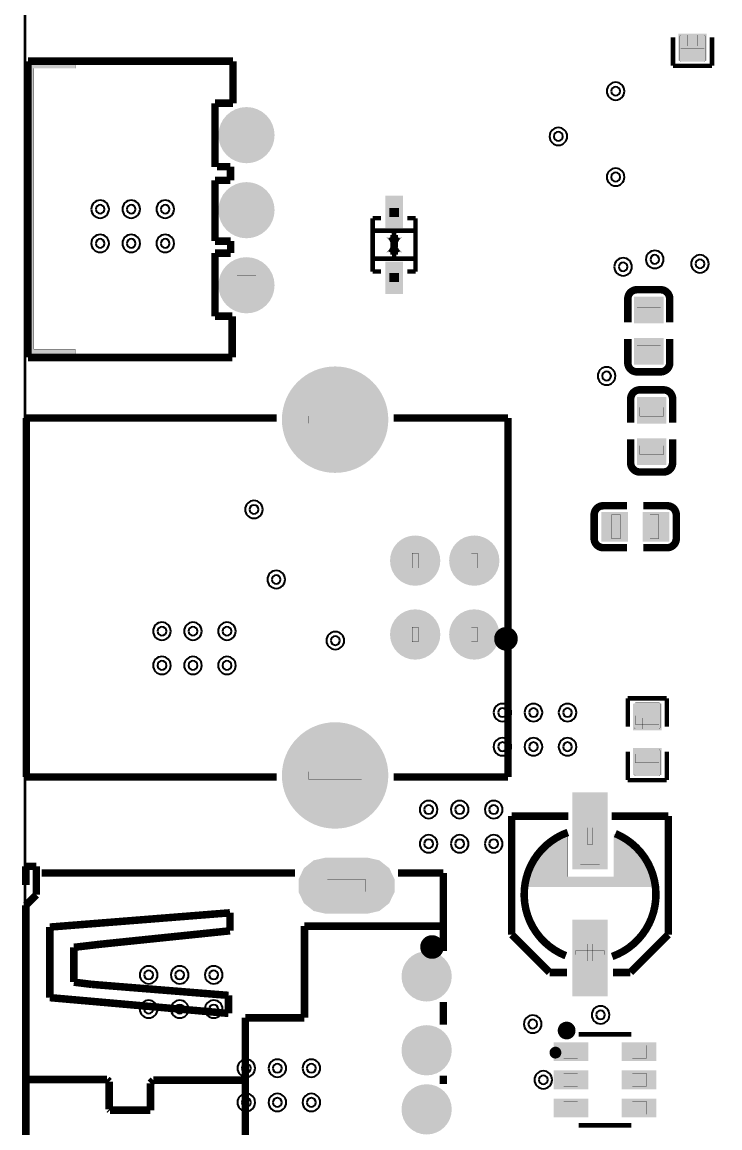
# Model space of a CAD drawing. Header units: millimetres. Extents: x -103 to 1, y -5 to 127.
# Drawn here: x -102.1 to -78.48, y 50.73 to 88.15 of the extents above; entities that cross this region are included whole.
import ezdxf

# ---------------------------------------------------------------- set-up
doc = ezdxf.new("R2010")
doc.units = ezdxf.units.MM
doc.header["$MEASUREMENT"] = 0
for name, color, linetype, true_color in [('Board-Outline-Layer', 7, 'Continuous', 0xff00ff), ('Bottom-Layer', 7, 'Continuous', 0x0000ff), ('Bottom-Paste-Mask-Layer', 7, 'Continuous', 0x800000), ('Bottom-Solder-Mask-Layer', 7, 'Continuous', 0xaa00ff), ('Document-Layer', 7, 'Continuous', 0x6464ff), ('Hole-Layer', 7, 'Continuous', 0x222222), ('Multi-Layer', 7, 'Continuous', 0xc0c0c0), ('Pin-Soldering-Layer', 7, 'Continuous', 0xcc9999), ('Top-Layer', 7, 'Continuous', 0xff0000), ('Top-Paste-Mask-Layer', 7, 'Continuous', 0x808080), ('Top-Silkscreen-Layer', 7, 'Continuous', 0xffcc00), ('Top-Solder-Mask-Layer', 7, 'Continuous', 0x800080)]:
    doc.layers.add(name, color=color, linetype=linetype, true_color=true_color)

msp = doc.modelspace()

# ---------------------------------------------------------------- hatches: boundary and pattern name
at = {"layer": 'Bottom-Layer'}
for points in [[(-95.403, 84.323, 1), (-93.603, 84.323, 1)], [(-95.403, 81.784, 1), (-93.603, 81.784, 1)], [(-95.403, 79.243, 1), (-93.603, 79.243, 1)], [(-93.253, 74.695, 1), (-89.753, 74.695, 1)], [(-89.593, 69.925, 1), (-87.993, 69.925, 1)], [(-87.593, 69.925, 1), (-85.993, 69.925, 1)], [(-89.593, 67.425, 1), (-87.993, 67.425, 1)], [(-87.593, 67.425, 1), (-85.993, 67.425, 1)], [(-93.253, 62.655, 1), (-89.753, 62.655, 1)], [(-91.815, 58.025), (-92.205, 58.114), (-92.519, 58.364), (-92.692, 58.725), (-92.692, 59.125), (-92.519, 59.486), (-92.205, 59.736), (-91.815, 59.825), (-90.415, 59.825), (-90.024, 59.736), (-89.711, 59.486), (-89.538, 59.125), (-89.538, 58.725), (-89.711, 58.364), (-90.024, 58.114), (-90.415, 58.025)], [(-89.205, 55.855, 1), (-87.605, 55.855, 1)], [(-89.205, 53.355, 1), (-87.605, 53.355, 1)], [(-89.205, 51.355, 1), (-87.605, 51.355, 1)]]:
    msp.add_hatch(color=256, dxfattribs=at).paths.add_polyline_path(points)
at = {"layer": 'Bottom-Paste-Mask-Layer'}
for points in [[(-95.403, 84.323, 1), (-93.603, 84.323, 1)], [(-95.403, 81.784, 1), (-93.603, 81.784, 1)], [(-95.403, 79.243, 1), (-93.603, 79.243, 1)], [(-93.253, 74.695, 1), (-89.753, 74.695, 1)], [(-89.593, 69.925, 1), (-87.993, 69.925, 1)], [(-87.593, 69.925, 1), (-85.993, 69.925, 1)], [(-89.593, 67.425, 1), (-87.993, 67.425, 1)], [(-87.593, 67.425, 1), (-85.993, 67.425, 1)], [(-93.253, 62.655, 1), (-89.753, 62.655, 1)], [(-91.815, 58.025), (-92.205, 58.114), (-92.519, 58.364), (-92.692, 58.725), (-92.692, 59.125), (-92.519, 59.486), (-92.205, 59.736), (-91.815, 59.825), (-90.415, 59.825), (-90.024, 59.736), (-89.711, 59.486), (-89.538, 59.125), (-89.538, 58.725), (-89.711, 58.364), (-90.024, 58.114), (-90.415, 58.025)], [(-89.205, 55.855, 1), (-87.605, 55.855, 1)], [(-89.205, 53.355, 1), (-87.605, 53.355, 1)], [(-89.205, 51.355, 1), (-87.605, 51.355, 1)]]:
    msp.add_hatch(color=256, dxfattribs=at).paths.add_polyline_path(points)
at = {"layer": 'Bottom-Solder-Mask-Layer'}
for points in [[(-95.454, 84.323, 1), (-93.552, 84.323, 1)], [(-95.454, 81.784, 1), (-93.552, 81.784, 1)], [(-95.454, 79.243, 1), (-93.552, 79.243, 1)], [(-93.304, 74.695, 1), (-89.702, 74.695, 1)], [(-89.644, 69.925, 1), (-87.942, 69.925, 1)], [(-87.644, 69.925, 1), (-85.942, 69.925, 1)], [(-89.644, 67.425, 1), (-87.942, 67.425, 1)], [(-87.644, 67.425, 1), (-85.942, 67.425, 1)], [(-93.304, 62.655, 1), (-89.702, 62.655, 1)], [(-91.815, 57.974), (-92.228, 58.068), (-92.559, 58.332), (-92.742, 58.714), (-92.742, 59.137), (-92.559, 59.518), (-92.228, 59.782), (-91.815, 59.876), (-90.415, 59.876), (-90.002, 59.782), (-89.671, 59.518), (-89.488, 59.137), (-89.488, 58.714), (-89.671, 58.332), (-90.002, 58.068), (-90.415, 57.974)], [(-89.256, 55.855, 1), (-87.554, 55.855, 1)], [(-89.256, 53.355, 1), (-87.554, 53.355, 1)], [(-89.256, 51.355, 1), (-87.554, 51.355, 1)]]:
    msp.add_hatch(color=256, dxfattribs=at).paths.add_polyline_path(points)
at = {"layer": 'Document-Layer'}
for points in [[(-100.903, 76.883), (-101.903, 76.883), (-101.903, 86.783), (-100.303, 86.783), (-100.303, 86.583), (-101.703, 86.583), (-101.703, 77.083), (-100.303, 77.083), (-100.303, 76.983), (-100.303, 76.883)], [(-89.251, 80.864), (-89.759, 80.864), (-89.505, 80.61)], [(-89.759, 80.356), (-89.251, 80.356), (-89.505, 80.61)], [(-82.947, 60.885), (-82.803, 60.885), (-82.803, 60.309), (-82.947, 60.309)], [(-82.947, 56.373), (-82.803, 56.373), (-82.803, 56.949), (-82.947, 56.949)], [(-83.355, 56.589), (-82.395, 56.589), (-82.395, 56.733), (-83.355, 56.733)]]:
    msp.add_hatch(color=256, dxfattribs=at).paths.add_polyline_path(points)
at = {"layer": 'Hole-Layer'}
for points in [[(-95.103, 84.323, 1), (-93.904, 84.323, 1)], [(-95.103, 81.784, 1), (-93.904, 81.784, 1)], [(-95.103, 79.243, 1), (-93.904, 79.243, 1)], [(-92.753, 74.695, 1), (-90.253, 74.695, 1)], [(-89.293, 69.925, 1), (-88.293, 69.925, 1)], [(-87.293, 69.925, 1), (-86.293, 69.925, 1)], [(-89.293, 67.425, 1), (-88.293, 67.425, 1)], [(-87.293, 67.425, 1), (-86.293, 67.425, 1)], [(-92.753, 62.655, 1), (-90.253, 62.655, 1)], [(-91.764, 58.324), (-92.064, 58.405), (-92.284, 58.624), (-92.364, 58.924), (-92.284, 59.224), (-92.064, 59.444), (-91.764, 59.524), (-90.464, 59.524), (-90.164, 59.444), (-89.945, 59.224), (-89.864, 58.924), (-89.945, 58.624), (-90.164, 58.405), (-90.464, 58.324)], [(-88.955, 55.855, 1), (-87.855, 55.855, 1)], [(-88.955, 53.355, 1), (-87.855, 53.355, 1)], [(-88.955, 51.355, 1), (-87.855, 51.355, 1)]]:
    msp.add_hatch(color=256, dxfattribs=at).paths.add_polyline_path(points)
at = {"layer": 'Multi-Layer'}
for points in [[(-95.403, 84.323, 1), (-93.603, 84.323, 1)], [(-95.403, 84.323, 1), (-93.603, 84.323, 1)], [(-95.403, 84.323, 1), (-93.603, 84.323, 1)], [(-95.403, 81.784, 1), (-93.603, 81.784, 1)], [(-95.403, 81.784, 1), (-93.603, 81.784, 1)], [(-95.403, 81.784, 1), (-93.603, 81.784, 1)], [(-95.403, 79.243, 1), (-93.603, 79.243, 1)], [(-95.403, 79.243, 1), (-93.603, 79.243, 1)], [(-95.403, 79.243, 1), (-93.603, 79.243, 1)], [(-93.253, 74.695, 1), (-89.753, 74.695, 1)], [(-93.253, 74.695, 1), (-89.753, 74.695, 1)], [(-93.253, 74.695, 1), (-89.753, 74.695, 1)], [(-89.593, 69.925, 1), (-87.993, 69.925, 1)], [(-89.593, 69.925, 1), (-87.993, 69.925, 1)], [(-89.593, 69.925, 1), (-87.993, 69.925, 1)], [(-87.593, 69.925, 1), (-85.993, 69.925, 1)], [(-87.593, 69.925, 1), (-85.993, 69.925, 1)], [(-87.593, 69.925, 1), (-85.993, 69.925, 1)], [(-89.593, 67.425, 1), (-87.993, 67.425, 1)], [(-89.593, 67.425, 1), (-87.993, 67.425, 1)], [(-89.593, 67.425, 1), (-87.993, 67.425, 1)], [(-87.593, 67.425, 1), (-85.993, 67.425, 1)], [(-87.593, 67.425, 1), (-85.993, 67.425, 1)], [(-87.593, 67.425, 1), (-85.993, 67.425, 1)], [(-93.253, 62.655, 1), (-89.753, 62.655, 1)], [(-93.253, 62.655, 1), (-89.753, 62.655, 1)], [(-93.253, 62.655, 1), (-89.753, 62.655, 1)], [(-91.815, 58.025), (-92.205, 58.114), (-92.519, 58.364), (-92.692, 58.725), (-92.692, 59.125), (-92.519, 59.486), (-92.205, 59.736), (-91.815, 59.825), (-90.415, 59.825), (-90.024, 59.736), (-89.711, 59.486), (-89.538, 59.125), (-89.538, 58.725), (-89.711, 58.364), (-90.024, 58.114), (-90.415, 58.025)], [(-91.815, 58.025), (-92.205, 58.114), (-92.519, 58.364), (-92.692, 58.725), (-92.692, 59.125), (-92.519, 59.486), (-92.205, 59.736), (-91.815, 59.825), (-90.415, 59.825), (-90.024, 59.736), (-89.711, 59.486), (-89.538, 59.125), (-89.538, 58.725), (-89.711, 58.364), (-90.024, 58.114), (-90.415, 58.025)], [(-91.815, 58.025), (-92.205, 58.114), (-92.519, 58.364), (-92.692, 58.725), (-92.692, 59.125), (-92.519, 59.486), (-92.205, 59.736), (-91.815, 59.825), (-90.415, 59.825), (-90.024, 59.736), (-89.711, 59.486), (-89.538, 59.125), (-89.538, 58.725), (-89.711, 58.364), (-90.024, 58.114), (-90.415, 58.025)], [(-89.205, 55.855, 1), (-87.605, 55.855, 1)], [(-89.205, 55.855, 1), (-87.605, 55.855, 1)], [(-89.205, 55.855, 1), (-87.605, 55.855, 1)], [(-89.205, 53.355, 1), (-87.605, 53.355, 1)], [(-89.205, 53.355, 1), (-87.605, 53.355, 1)], [(-89.205, 53.355, 1), (-87.605, 53.355, 1)], [(-89.205, 51.355, 1), (-87.605, 51.355, 1)], [(-89.205, 51.355, 1), (-87.605, 51.355, 1)], [(-89.205, 51.355, 1), (-87.605, 51.355, 1)]]:
    msp.add_hatch(color=256, dxfattribs=at).paths.add_polyline_path(points)
at = {"layer": 'Pin-Soldering-Layer'}
for points in [[(-79.807, 87.256), (-79.007, 87.256), (-79.007, 87.556), (-79.807, 87.556)], [(-94.823, 84.003), (-94.823, 84.643), (-94.183, 84.643), (-94.183, 84.003)], [(-94.823, 81.464), (-94.823, 82.104), (-94.183, 82.104), (-94.183, 81.464)], [(-89.342, 81.56), (-89.668, 81.56), (-89.668, 81.859), (-89.342, 81.859)], [(-94.823, 78.923), (-94.823, 79.563), (-94.183, 79.563), (-94.183, 78.923)], [(-89.342, 79.36), (-89.668, 79.36), (-89.668, 79.66), (-89.342, 79.66)], [(-81.286, 78.503), (-80.486, 78.503), (-80.486, 78.203), (-81.286, 78.203)], [(-81.286, 76.903), (-80.486, 76.903), (-80.486, 77.203), (-81.286, 77.203)], [(-81.188, 75.114), (-80.388, 75.114), (-80.388, 74.814), (-81.188, 74.814)], [(-90.603, 74.82), (-90.603, 74.57), (-92.403, 74.57), (-92.403, 74.82)], [(-81.188, 73.514), (-80.388, 73.514), (-80.388, 73.814), (-81.188, 73.814)], [(-82.145, 71.472), (-82.145, 70.672), (-81.845, 70.672), (-81.845, 71.472)], [(-80.545, 71.472), (-80.545, 70.672), (-80.845, 70.672), (-80.845, 71.472)], [(-88.893, 70.175), (-88.693, 70.175), (-88.693, 69.675), (-88.893, 69.675)], [(-86.893, 70.175), (-86.693, 70.175), (-86.693, 69.675), (-86.893, 69.675)], [(-88.893, 67.675), (-88.693, 67.675), (-88.693, 67.175), (-88.893, 67.175)], [(-86.893, 67.675), (-86.693, 67.675), (-86.693, 67.175), (-86.893, 67.175)], [(-81.337, 64.681), (-80.537, 64.681), (-80.537, 64.381), (-81.337, 64.381)], [(-81.337, 63.081), (-80.537, 63.081), (-80.537, 63.381), (-81.337, 63.381)], [(-90.603, 62.78), (-90.603, 62.53), (-92.403, 62.53), (-92.403, 62.78)], [(-82.55, 61.578), (-83.2, 61.578), (-83.2, 59.628), (-82.55, 59.628)], [(-90.465, 58.725), (-91.765, 58.725), (-91.765, 59.125), (-90.465, 59.125)], [(-82.55, 55.678), (-83.2, 55.678), (-83.2, 57.628), (-82.55, 57.628)], [(-88.505, 56.205), (-88.305, 56.205), (-88.305, 55.505), (-88.505, 55.505)], [(-88.505, 53.705), (-88.305, 53.705), (-88.305, 53.005), (-88.505, 53.005)], [(-83.29, 53.52), (-83.29, 53.09), (-83.765, 53.09), (-83.765, 53.52)], [(-81.44, 53.52), (-81.44, 53.09), (-80.965, 53.09), (-80.965, 53.52)], [(-83.29, 52.57), (-83.29, 52.14), (-83.765, 52.14), (-83.765, 52.57)], [(-81.44, 52.57), (-81.44, 52.14), (-80.965, 52.14), (-80.965, 52.57)], [(-88.505, 51.705), (-88.305, 51.705), (-88.305, 51.005), (-88.505, 51.005)], [(-83.29, 51.62), (-83.29, 51.19), (-83.765, 51.19), (-83.765, 51.62)], [(-81.44, 51.62), (-81.44, 51.19), (-80.965, 51.19), (-80.965, 51.62)]]:
    msp.add_hatch(color=256, dxfattribs=at).paths.add_polyline_path(points)
at = {"layer": 'Top-Layer'}
for points in [[(-79.839, 87.706), (-78.975, 87.706), (-78.975, 86.899), (-79.839, 86.899)], [(-95.403, 84.323, 1), (-93.603, 84.323, 1)], [(-95.403, 81.784, 1), (-93.603, 81.784, 1)], [(-89.26, 81.234), (-89.75, 81.234), (-89.75, 82.22), (-89.26, 82.22)], [(-95.403, 79.243, 1), (-93.603, 79.243, 1)], [(-89.26, 78.999), (-89.75, 78.999), (-89.75, 79.985), (-89.26, 79.985)], [(-81.336, 78.803), (-80.436, 78.803), (-80.436, 78.003), (-81.336, 78.003)], [(-81.336, 77.403), (-80.436, 77.403), (-80.436, 76.603), (-81.336, 76.603)], [(-93.253, 74.695, 1), (-89.753, 74.695, 1)], [(-81.238, 75.414), (-80.338, 75.414), (-80.338, 74.614), (-81.238, 74.614)], [(-81.238, 74.014), (-80.338, 74.014), (-80.338, 73.214), (-81.238, 73.214)], [(-81.645, 71.522), (-81.645, 70.622), (-82.445, 70.622), (-82.445, 71.522)], [(-80.245, 71.522), (-80.245, 70.622), (-81.045, 70.622), (-81.045, 71.522)], [(-89.593, 69.925, 1), (-87.993, 69.925, 1)], [(-87.593, 69.925, 1), (-85.993, 69.925, 1)], [(-89.593, 67.425, 1), (-87.993, 67.425, 1)], [(-87.593, 67.425, 1), (-85.993, 67.425, 1)], [(-81.369, 65.038), (-80.505, 65.038), (-80.505, 64.231), (-81.369, 64.231)], [(-93.253, 62.655, 1), (-89.753, 62.655, 1)], [(-81.369, 63.531), (-80.505, 63.531), (-80.505, 62.725), (-81.369, 62.725)], [(-83.425, 62.028), (-82.325, 62.028), (-82.325, 59.528), (-83.425, 59.528)], [(-91.815, 58.025), (-92.205, 58.114), (-92.519, 58.364), (-92.692, 58.725), (-92.692, 59.125), (-92.519, 59.486), (-92.205, 59.736), (-91.815, 59.825), (-90.415, 59.825), (-90.024, 59.736), (-89.711, 59.486), (-89.538, 59.125), (-89.538, 58.725), (-89.711, 58.364), (-90.024, 58.114), (-90.415, 58.025)], [(-83.425, 57.728), (-82.325, 57.728), (-82.325, 55.228), (-83.425, 55.228)], [(-89.205, 55.855, 1), (-87.605, 55.855, 1)], [(-89.205, 53.355, 1), (-87.605, 53.355, 1)], [(-84.05, 53.571), (-82.978, 53.571), (-82.978, 53.039), (-84.05, 53.039)], [(-81.752, 53.571), (-80.68, 53.571), (-80.68, 53.039), (-81.752, 53.039)], [(-84.05, 52.621), (-82.978, 52.621), (-82.978, 52.089), (-84.05, 52.089)], [(-81.752, 52.621), (-80.68, 52.621), (-80.68, 52.089), (-81.752, 52.089)], [(-89.205, 51.355, 1), (-87.605, 51.355, 1)], [(-84.05, 51.671), (-82.978, 51.671), (-82.978, 51.139), (-84.05, 51.139)], [(-81.752, 51.671), (-80.68, 51.671), (-80.68, 51.139), (-81.752, 51.139)]]:
    msp.add_hatch(color=256, dxfattribs=at).paths.add_polyline_path(points)
at = {"layer": 'Top-Paste-Mask-Layer'}
for points in [[(-78.957, 86.861), (-78.957, 87.661), (-79.007, 87.711), (-79.235, 87.711), (-79.235, 87.341), (-79.565, 87.341), (-79.565, 87.711), (-79.807, 87.711), (-79.857, 87.661), (-79.857, 86.861), (-79.807, 86.811), (-79.007, 86.811)], [(-95.403, 84.323, 1), (-93.603, 84.323, 1)], [(-95.403, 81.784, 1), (-93.603, 81.784, 1)], [(-89.26, 81.234), (-89.75, 81.234), (-89.75, 82.22), (-89.26, 82.22)], [(-95.403, 79.243, 1), (-93.603, 79.243, 1)], [(-89.26, 78.999), (-89.75, 78.999), (-89.75, 79.985), (-89.26, 79.985)], [(-81.336, 78.803), (-80.436, 78.803), (-80.436, 78.003), (-81.336, 78.003)], [(-81.336, 77.403), (-80.436, 77.403), (-80.436, 76.603), (-81.336, 76.603)], [(-93.253, 74.695, 1), (-89.753, 74.695, 1)], [(-81.238, 75.414), (-80.338, 75.414), (-80.338, 74.614), (-81.238, 74.614)], [(-81.238, 74.014), (-80.338, 74.014), (-80.338, 73.214), (-81.238, 73.214)], [(-81.645, 71.522), (-81.645, 70.622), (-82.445, 70.622), (-82.445, 71.522)], [(-80.245, 71.522), (-80.245, 70.622), (-81.045, 70.622), (-81.045, 71.522)], [(-89.593, 69.925, 1), (-87.993, 69.925, 1)], [(-87.593, 69.925, 1), (-85.993, 69.925, 1)], [(-89.593, 67.425, 1), (-87.993, 67.425, 1)], [(-87.593, 67.425, 1), (-85.993, 67.425, 1)], [(-81.387, 65.076), (-81.387, 64.276), (-81.337, 64.226), (-81.109, 64.226), (-81.109, 64.596), (-80.779, 64.596), (-80.779, 64.226), (-80.537, 64.226), (-80.487, 64.276), (-80.487, 65.076), (-80.537, 65.126), (-81.337, 65.126)], [(-93.253, 62.655, 1), (-89.753, 62.655, 1)], [(-80.487, 62.686), (-80.487, 63.486), (-80.537, 63.536), (-80.765, 63.536), (-80.765, 63.166), (-81.095, 63.166), (-81.095, 63.536), (-81.337, 63.536), (-81.387, 63.486), (-81.387, 62.686), (-81.337, 62.636), (-80.537, 62.636)], [(-83.425, 62.028), (-82.325, 62.028), (-82.325, 59.528), (-83.425, 59.528)], [(-91.815, 58.025), (-92.205, 58.114), (-92.519, 58.364), (-92.692, 58.725), (-92.692, 59.125), (-92.519, 59.486), (-92.205, 59.736), (-91.815, 59.825), (-90.415, 59.825), (-90.024, 59.736), (-89.711, 59.486), (-89.538, 59.125), (-89.538, 58.725), (-89.711, 58.364), (-90.024, 58.114), (-90.415, 58.025)], [(-83.425, 57.728), (-82.325, 57.728), (-82.325, 55.228), (-83.425, 55.228)], [(-89.205, 55.855, 1), (-87.605, 55.855, 1)], [(-89.205, 53.355, 1), (-87.605, 53.355, 1)], [(-84.05, 53.571), (-82.978, 53.571), (-82.978, 53.039), (-84.05, 53.039)], [(-81.752, 53.571), (-80.68, 53.571), (-80.68, 53.039), (-81.752, 53.039)], [(-84.05, 52.621), (-82.978, 52.621), (-82.978, 52.089), (-84.05, 52.089)], [(-81.752, 52.621), (-80.68, 52.621), (-80.68, 52.089), (-81.752, 52.089)], [(-89.205, 51.355, 1), (-87.605, 51.355, 1)], [(-84.05, 51.671), (-82.978, 51.671), (-82.978, 51.139), (-84.05, 51.139)], [(-81.752, 51.671), (-80.68, 51.671), (-80.68, 51.139), (-81.752, 51.139)]]:
    msp.add_hatch(color=256, dxfattribs=at).paths.add_polyline_path(points)
at = {"layer": 'Top-Silkscreen-Layer'}
msp.add_hatch(color=256, dxfattribs=at).paths.add_polyline_path([(-85.075, 58.878), (-80.725, 58.878), (-80.825, 59.278), (-80.975, 59.728), (-81.275, 60.078), (-81.625, 60.428), (-81.825, 60.578), (-82.075, 60.678), (-82.075, 59.228), (-83.625, 59.228), (-83.625, 60.728), (-83.925, 60.578), (-84.225, 60.428), (-84.425, 60.278), (-84.625, 59.978), (-84.775, 59.728), (-84.925, 59.478), (-85.025, 59.228)])
at = {"layer": 'Top-Solder-Mask-Layer'}
for points in [[(-79.89, 87.756), (-78.924, 87.756), (-78.924, 86.848), (-79.89, 86.848)], [(-95.454, 84.323, 1), (-93.552, 84.323, 1)], [(-95.454, 81.784, 1), (-93.552, 81.784, 1)], [(-89.209, 81.184), (-89.801, 81.184), (-89.801, 82.271), (-89.209, 82.271)], [(-95.454, 79.243, 1), (-93.552, 79.243, 1)], [(-89.209, 78.948), (-89.801, 78.948), (-89.801, 80.036), (-89.209, 80.036)], [(-81.387, 78.854), (-80.385, 78.854), (-80.385, 77.952), (-81.387, 77.952)], [(-81.387, 77.454), (-80.385, 77.454), (-80.385, 76.552), (-81.387, 76.552)], [(-93.304, 74.695, 1), (-89.702, 74.695, 1)], [(-81.289, 75.465), (-80.287, 75.465), (-80.287, 74.563), (-81.289, 74.563)], [(-81.289, 74.065), (-80.287, 74.065), (-80.287, 73.163), (-81.289, 73.163)], [(-81.594, 71.573), (-81.594, 70.571), (-82.496, 70.571), (-82.496, 71.573)], [(-80.194, 71.573), (-80.194, 70.571), (-81.096, 70.571), (-81.096, 71.573)], [(-89.644, 69.925, 1), (-87.942, 69.925, 1)], [(-87.644, 69.925, 1), (-85.942, 69.925, 1)], [(-89.644, 67.425, 1), (-87.942, 67.425, 1)], [(-87.644, 67.425, 1), (-85.942, 67.425, 1)], [(-81.42, 65.089), (-80.454, 65.089), (-80.454, 64.181), (-81.42, 64.181)], [(-93.304, 62.655, 1), (-89.702, 62.655, 1)], [(-81.42, 63.582), (-80.454, 63.582), (-80.454, 62.674), (-81.42, 62.674)], [(-83.476, 62.079), (-82.274, 62.079), (-82.274, 59.478), (-83.476, 59.478)], [(-91.815, 57.974), (-92.228, 58.068), (-92.559, 58.332), (-92.742, 58.714), (-92.742, 59.137), (-92.559, 59.518), (-92.228, 59.782), (-91.815, 59.876), (-90.415, 59.876), (-90.002, 59.782), (-89.671, 59.518), (-89.488, 59.137), (-89.488, 58.714), (-89.671, 58.332), (-90.002, 58.068), (-90.415, 57.974)], [(-83.476, 57.779), (-82.274, 57.779), (-82.274, 55.177), (-83.476, 55.177)], [(-89.256, 55.855, 1), (-87.554, 55.855, 1)], [(-89.256, 53.355, 1), (-87.554, 53.355, 1)], [(-84.101, 53.622), (-82.927, 53.622), (-82.927, 52.988), (-84.101, 52.988)], [(-81.803, 53.622), (-80.629, 53.622), (-80.629, 52.988), (-81.803, 52.988)], [(-84.101, 52.672), (-82.927, 52.672), (-82.927, 52.038), (-84.101, 52.038)], [(-81.803, 52.672), (-80.629, 52.672), (-80.629, 52.038), (-81.803, 52.038)], [(-89.256, 51.355, 1), (-87.554, 51.355, 1)], [(-84.101, 51.722), (-82.927, 51.722), (-82.927, 51.088), (-84.101, 51.088)], [(-81.803, 51.722), (-80.629, 51.722), (-80.629, 51.088), (-81.803, 51.088)]]:
    msp.add_hatch(color=256, dxfattribs=at).paths.add_polyline_path(points)

# ---------------------------------------------------------------- linework, layer by layer
at = {"layer": 'Board-Outline-Layer', "const_width": 0.1}
msp.add_lwpolyline([(-102, 0), (-102, 126), (0, 126), (0, 0)], close=True, dxfattribs=at)
at = {"layer": 'Document-Layer', "const_width": 0.00508}
for points in [[(-100.903, 76.883), (-101.903, 76.883), (-101.903, 86.783), (-100.303, 86.783), (-100.303, 86.583), (-101.703, 86.583), (-101.703, 77.083), (-100.303, 77.083), (-100.303, 76.983), (-100.303, 76.883)], [(-89.251, 80.864), (-89.759, 80.864), (-89.505, 80.61)], [(-89.759, 80.356), (-89.251, 80.356), (-89.505, 80.61)], [(-82.947, 60.885), (-82.803, 60.885), (-82.803, 60.309), (-82.947, 60.309)], [(-82.947, 56.373), (-82.803, 56.373), (-82.803, 56.949), (-82.947, 56.949)], [(-83.355, 56.589), (-82.395, 56.589), (-82.395, 56.733), (-83.355, 56.733)]]:
    msp.add_lwpolyline(points, close=True, dxfattribs=at)
at = {"layer": 'Document-Layer'}
for points, const_width in [([(-85.919, 67.278, 1), (-85.519, 67.278, 1)], 0.4), ([(-85.919, 67.278, 1), (-85.519, 67.278, 1)], 0.4), ([(-88.422, 56.85, 1), (-88.022, 56.85, 1)], 0.4), ([(-88.422, 56.85, 1), (-88.022, 56.85, 1)], 0.4), ([(-84.145, 53.275, 1), (-83.945, 53.275, 1)], 0.2), ([(-84.145, 53.275, 1), (-83.945, 53.275, 1)], 0.2)]:
    msp.add_lwpolyline(points, format="xyb", close=True, dxfattribs=dict(at, const_width=const_width))
at = {"layer": 'Hole-Layer'}
for points in [[(-82.158, 85.812, 1), (-81.858, 85.812), (-81.858, 85.812, 1), (-82.158, 85.812)], [(-84.096, 84.282, 1), (-83.796, 84.282), (-83.796, 84.282, 1), (-84.096, 84.282)], [(-82.158, 82.905, 1), (-81.858, 82.905), (-81.858, 82.905, 1), (-82.158, 82.905)], [(-99.606, 81.819, 1), (-99.306, 81.819), (-99.306, 81.819, 1), (-99.606, 81.819)], [(-98.555, 81.819, 1), (-98.255, 81.819), (-98.255, 81.819, 1), (-98.555, 81.819)], [(-97.404, 81.819, 1), (-97.104, 81.819), (-97.104, 81.819, 1), (-97.404, 81.819)], [(-99.606, 80.66, 1), (-99.306, 80.66), (-99.306, 80.66, 1), (-99.606, 80.66)], [(-98.555, 80.66, 1), (-98.255, 80.66), (-98.255, 80.66, 1), (-98.555, 80.66)], [(-97.404, 80.66, 1), (-97.104, 80.66), (-97.104, 80.66, 1), (-97.404, 80.66)], [(-80.832, 80.118, 1), (-80.532, 80.118), (-80.532, 80.118, 1), (-80.832, 80.118)], [(-79.303, 79.969, 1), (-79.003, 79.969), (-79.003, 79.969, 1), (-79.303, 79.969)], [(-81.904, 79.867, 1), (-81.604, 79.867), (-81.604, 79.867, 1), (-81.904, 79.867)], [(-82.464, 76.173, 1), (-82.164, 76.173), (-82.164, 76.173, 1), (-82.464, 76.173)], [(-94.399, 71.656, 1), (-94.099, 71.656), (-94.099, 71.656, 1), (-94.399, 71.656)], [(-93.646, 69.287, 1), (-93.346, 69.287), (-93.346, 69.287, 1), (-93.646, 69.287)], [(-97.515, 67.538, 1), (-97.215, 67.538), (-97.215, 67.538, 1), (-97.515, 67.538)], [(-96.464, 67.538, 1), (-96.164, 67.538), (-96.164, 67.538, 1), (-96.464, 67.538)], [(-95.313, 67.538, 1), (-95.013, 67.538), (-95.013, 67.538, 1), (-95.313, 67.538)], [(-91.645, 67.219, 1), (-91.345, 67.219), (-91.345, 67.219, 1), (-91.645, 67.219)], [(-97.515, 66.38, 1), (-97.215, 66.38), (-97.215, 66.38, 1), (-97.515, 66.38)], [(-96.464, 66.38, 1), (-96.164, 66.38), (-96.164, 66.38, 1), (-96.464, 66.38)], [(-95.313, 66.38, 1), (-95.013, 66.38), (-95.013, 66.38, 1), (-95.313, 66.38)], [(-85.989, 64.784, 1), (-85.689, 64.784), (-85.689, 64.784, 1), (-85.989, 64.784)], [(-84.938, 64.784, 1), (-84.638, 64.784), (-84.638, 64.784, 1), (-84.938, 64.784)], [(-83.786, 64.784, 1), (-83.486, 64.784), (-83.486, 64.784, 1), (-83.786, 64.784)], [(-85.989, 63.626, 1), (-85.689, 63.626), (-85.689, 63.626, 1), (-85.989, 63.626)], [(-84.938, 63.626, 1), (-84.638, 63.626), (-84.638, 63.626, 1), (-84.938, 63.626)], [(-83.786, 63.626, 1), (-83.486, 63.626), (-83.486, 63.626, 1), (-83.786, 63.626)], [(-88.487, 61.501, 1), (-88.187, 61.501), (-88.187, 61.501, 1), (-88.487, 61.501)], [(-87.436, 61.501, 1), (-87.136, 61.501), (-87.136, 61.501, 1), (-87.436, 61.501)], [(-86.284, 61.501, 1), (-85.984, 61.501), (-85.984, 61.501, 1), (-86.284, 61.501)], [(-88.487, 60.342, 1), (-88.187, 60.342), (-88.187, 60.342, 1), (-88.487, 60.342)], [(-87.436, 60.342, 1), (-87.136, 60.342), (-87.136, 60.342, 1), (-87.436, 60.342)], [(-86.284, 60.342, 1), (-85.984, 60.342), (-85.984, 60.342, 1), (-86.284, 60.342)], [(-97.964, 55.906, 1), (-97.664, 55.906), (-97.664, 55.906, 1), (-97.964, 55.906)], [(-96.913, 55.906, 1), (-96.613, 55.906), (-96.613, 55.906, 1), (-96.913, 55.906)], [(-95.761, 55.906, 1), (-95.461, 55.906), (-95.461, 55.906, 1), (-95.761, 55.906)], [(-97.964, 54.748, 1), (-97.664, 54.748), (-97.664, 54.748, 1), (-97.964, 54.748)], [(-96.913, 54.748, 1), (-96.613, 54.748), (-96.613, 54.748, 1), (-96.913, 54.748)], [(-95.761, 54.748, 1), (-95.461, 54.748), (-95.461, 54.748, 1), (-95.761, 54.748)], [(-82.668, 54.552, 1), (-82.368, 54.552), (-82.368, 54.552, 1), (-82.668, 54.552)], [(-84.963, 54.242, 1), (-84.663, 54.242), (-84.663, 54.242, 1), (-84.963, 54.242)], [(-94.659, 52.748, 1), (-94.359, 52.748), (-94.359, 52.748, 1), (-94.659, 52.748)], [(-93.608, 52.748, 1), (-93.308, 52.748), (-93.308, 52.748, 1), (-93.608, 52.748)], [(-92.457, 52.748, 1), (-92.157, 52.748), (-92.157, 52.748, 1), (-92.457, 52.748)], [(-84.606, 52.355, 1), (-84.306, 52.355), (-84.306, 52.355, 1), (-84.606, 52.355)], [(-94.659, 51.59, 1), (-94.359, 51.59), (-94.359, 51.59, 1), (-94.659, 51.59)], [(-93.608, 51.59, 1), (-93.308, 51.59), (-93.308, 51.59, 1), (-93.608, 51.59)], [(-92.457, 51.59, 1), (-92.157, 51.59), (-92.157, 51.59, 1), (-92.457, 51.59)]]:
    msp.add_lwpolyline(points, format="xyb", dxfattribs=at)
at = {"layer": 'Multi-Layer'}
for points in [[(-82.308, 85.812, 1), (-81.708, 85.812, 1)], [(-84.246, 84.282, 1), (-83.646, 84.282, 1)], [(-82.308, 82.905, 1), (-81.708, 82.905, 1)], [(-99.756, 81.819, 1), (-99.156, 81.819, 1)], [(-98.705, 81.819, 1), (-98.105, 81.819, 1)], [(-97.554, 81.819, 1), (-96.954, 81.819, 1)], [(-99.756, 80.66, 1), (-99.156, 80.66, 1)], [(-98.705, 80.66, 1), (-98.105, 80.66, 1)], [(-97.554, 80.66, 1), (-96.954, 80.66, 1)], [(-82.054, 79.867, 1), (-81.454, 79.867, 1)], [(-80.982, 80.118, 1), (-80.382, 80.118, 1)], [(-79.453, 79.969, 1), (-78.853, 79.969, 1)], [(-82.614, 76.173, 1), (-82.014, 76.173, 1)], [(-94.549, 71.656, 1), (-93.949, 71.656, 1)], [(-93.796, 69.287, 1), (-93.196, 69.287, 1)], [(-97.665, 67.538, 1), (-97.065, 67.538, 1)], [(-96.614, 67.538, 1), (-96.014, 67.538, 1)], [(-95.463, 67.538, 1), (-94.863, 67.538, 1)], [(-91.795, 67.219, 1), (-91.195, 67.219, 1)], [(-97.665, 66.38, 1), (-97.065, 66.38, 1)], [(-96.614, 66.38, 1), (-96.014, 66.38, 1)], [(-95.463, 66.38, 1), (-94.863, 66.38, 1)], [(-86.139, 64.784, 1), (-85.539, 64.784, 1)], [(-85.088, 64.784, 1), (-84.488, 64.784, 1)], [(-83.936, 64.784, 1), (-83.336, 64.784, 1)], [(-86.139, 63.626, 1), (-85.539, 63.626, 1)], [(-85.088, 63.626, 1), (-84.488, 63.626, 1)], [(-83.936, 63.626, 1), (-83.336, 63.626, 1)], [(-88.637, 61.501, 1), (-88.037, 61.501, 1)], [(-87.586, 61.501, 1), (-86.986, 61.501, 1)], [(-86.434, 61.501, 1), (-85.834, 61.501, 1)], [(-88.637, 60.342, 1), (-88.037, 60.342, 1)], [(-87.586, 60.342, 1), (-86.986, 60.342, 1)], [(-86.434, 60.342, 1), (-85.834, 60.342, 1)], [(-98.114, 55.906, 1), (-97.514, 55.906, 1)], [(-97.063, 55.906, 1), (-96.463, 55.906, 1)], [(-95.911, 55.906, 1), (-95.311, 55.906, 1)], [(-98.114, 54.748, 1), (-97.514, 54.748, 1)], [(-97.063, 54.748, 1), (-96.463, 54.748, 1)], [(-95.911, 54.748, 1), (-95.311, 54.748, 1)], [(-82.818, 54.552, 1), (-82.218, 54.552, 1)], [(-85.113, 54.242, 1), (-84.513, 54.242, 1)], [(-94.809, 52.748, 1), (-94.209, 52.748, 1)], [(-93.758, 52.748, 1), (-93.158, 52.748, 1)], [(-92.607, 52.748, 1), (-92.007, 52.748, 1)], [(-84.756, 52.355, 1), (-84.156, 52.355, 1)], [(-94.809, 51.59, 1), (-94.209, 51.59, 1)], [(-93.758, 51.59, 1), (-93.158, 51.59, 1)], [(-92.607, 51.59, 1), (-92.007, 51.59, 1)]]:
    msp.add_lwpolyline(points, format="xyb", close=True, dxfattribs=at)
at = {"layer": 'Pin-Soldering-Layer', "const_width": 0.00508}
for points in [[(-79.807, 87.256), (-79.007, 87.256), (-79.007, 87.556), (-79.807, 87.556)], [(-94.823, 84.003), (-94.823, 84.643), (-94.183, 84.643), (-94.183, 84.003)], [(-94.823, 81.464), (-94.823, 82.104), (-94.183, 82.104), (-94.183, 81.464)], [(-89.342, 81.56), (-89.668, 81.56), (-89.668, 81.859), (-89.342, 81.859)], [(-94.823, 78.923), (-94.823, 79.563), (-94.183, 79.563), (-94.183, 78.923)], [(-89.342, 79.36), (-89.668, 79.36), (-89.668, 79.66), (-89.342, 79.66)], [(-81.286, 78.503), (-80.486, 78.503), (-80.486, 78.203), (-81.286, 78.203)], [(-81.286, 76.903), (-80.486, 76.903), (-80.486, 77.203), (-81.286, 77.203)], [(-81.188, 75.114), (-80.388, 75.114), (-80.388, 74.814), (-81.188, 74.814)], [(-90.603, 74.82), (-90.603, 74.57), (-92.403, 74.57), (-92.403, 74.82)], [(-81.188, 73.514), (-80.388, 73.514), (-80.388, 73.814), (-81.188, 73.814)], [(-82.145, 71.472), (-82.145, 70.672), (-81.845, 70.672), (-81.845, 71.472)], [(-80.545, 71.472), (-80.545, 70.672), (-80.845, 70.672), (-80.845, 71.472)], [(-88.893, 70.175), (-88.693, 70.175), (-88.693, 69.675), (-88.893, 69.675)], [(-86.893, 70.175), (-86.693, 70.175), (-86.693, 69.675), (-86.893, 69.675)], [(-88.893, 67.675), (-88.693, 67.675), (-88.693, 67.175), (-88.893, 67.175)], [(-86.893, 67.675), (-86.693, 67.675), (-86.693, 67.175), (-86.893, 67.175)], [(-81.337, 64.681), (-80.537, 64.681), (-80.537, 64.381), (-81.337, 64.381)], [(-81.337, 63.081), (-80.537, 63.081), (-80.537, 63.381), (-81.337, 63.381)], [(-90.603, 62.78), (-90.603, 62.53), (-92.403, 62.53), (-92.403, 62.78)], [(-82.55, 61.578), (-83.2, 61.578), (-83.2, 59.628), (-82.55, 59.628)], [(-90.465, 58.725), (-91.765, 58.725), (-91.765, 59.125), (-90.465, 59.125)], [(-82.55, 55.678), (-83.2, 55.678), (-83.2, 57.628), (-82.55, 57.628)], [(-88.505, 56.205), (-88.305, 56.205), (-88.305, 55.505), (-88.505, 55.505)], [(-88.505, 53.705), (-88.305, 53.705), (-88.305, 53.005), (-88.505, 53.005)], [(-83.29, 53.52), (-83.29, 53.09), (-83.765, 53.09), (-83.765, 53.52)], [(-81.44, 53.52), (-81.44, 53.09), (-80.965, 53.09), (-80.965, 53.52)], [(-83.29, 52.57), (-83.29, 52.14), (-83.765, 52.14), (-83.765, 52.57)], [(-81.44, 52.57), (-81.44, 52.14), (-80.965, 52.14), (-80.965, 52.57)], [(-88.505, 51.705), (-88.305, 51.705), (-88.305, 51.005), (-88.505, 51.005)], [(-83.29, 51.62), (-83.29, 51.19), (-83.765, 51.19), (-83.765, 51.62)], [(-81.44, 51.62), (-81.44, 51.19), (-80.965, 51.19), (-80.965, 51.62)]]:
    msp.add_lwpolyline(points, close=True, dxfattribs=at)
at = {"layer": 'Top-Paste-Mask-Layer', "const_width": 0.00508}
for points in [[(-78.957, 86.861), (-78.957, 87.661), (-79.007, 87.711), (-79.235, 87.711), (-79.235, 87.341), (-79.565, 87.341), (-79.565, 87.711), (-79.807, 87.711), (-79.857, 87.661), (-79.857, 86.861), (-79.807, 86.811), (-79.007, 86.811)], [(-81.387, 65.076), (-81.387, 64.276), (-81.337, 64.226), (-81.109, 64.226), (-81.109, 64.596), (-80.779, 64.596), (-80.779, 64.226), (-80.537, 64.226), (-80.487, 64.276), (-80.487, 65.076), (-80.537, 65.126), (-81.337, 65.126)], [(-80.487, 62.686), (-80.487, 63.486), (-80.537, 63.536), (-80.765, 63.536), (-80.765, 63.166), (-81.095, 63.166), (-81.095, 63.536), (-81.337, 63.536), (-81.387, 63.486), (-81.387, 62.686), (-81.337, 62.636), (-80.537, 62.636)]]:
    msp.add_lwpolyline(points, close=True, dxfattribs=at)
at = {"layer": 'Top-Silkscreen-Layer'}
for points, const_width in [([(-80.067, 87.629), (-80.067, 86.671)], 0.152), ([(-80.067, 87.629), (-80.067, 86.671)], 0.152), ([(-78.746, 86.671), (-78.746, 87.629)], 0.152), ([(-78.746, 86.671), (-78.746, 87.629)], 0.152), ([(-94.96, 86.826), (-101.903, 86.826)], 0.254), ([(-101.903, 76.8), (-101.903, 86.826)], 0.254), ([(-94.96, 86.826), (-101.903, 86.826)], 0.254), ([(-101.903, 76.8), (-101.903, 86.826)], 0.254), ([(-94.96, 85.403), (-94.96, 86.826)], 0.254), ([(-94.96, 85.403), (-94.96, 86.826)], 0.254), ([(-80.067, 86.671), (-78.746, 86.671)], 0.152), ([(-80.067, 86.671), (-78.746, 86.671)], 0.152), ([(-95.57, 83.244), (-95.57, 85.403)], 0.254), ([(-95.57, 85.403), (-94.96, 85.403)], 0.254), ([(-95.57, 83.244), (-95.57, 85.403)], 0.254), ([(-95.57, 85.403), (-94.96, 85.403)], 0.254), ([(-95.044, 83.255), (-95.501, 83.255)], 0.254), ([(-95.044, 83.255), (-95.501, 83.255)], 0.254), ([(-95.044, 82.795), (-95.044, 83.255)], 0.254), ([(-95.044, 82.795), (-95.044, 83.255)], 0.254), ([(-95.57, 80.737), (-95.57, 82.795)], 0.254), ([(-95.57, 82.795), (-95.044, 82.795)], 0.254), ([(-95.57, 80.737), (-95.57, 82.795)], 0.254), ([(-95.57, 82.795), (-95.044, 82.795)], 0.254), ([(-90.231, 81.511), (-90.231, 79.708)], 0.152), ([(-90.231, 81.511), (-89.952, 81.511)], 0.152), ([(-90.231, 81.511), (-90.231, 79.708)], 0.152), ([(-90.231, 81.511), (-89.952, 81.511)], 0.152), ([(-88.779, 81.511), (-89.058, 81.511)], 0.152), ([(-88.779, 81.511), (-89.058, 81.511)], 0.152), ([(-88.779, 81.511), (-88.779, 79.708)], 0.152), ([(-88.779, 81.511), (-88.779, 79.708)], 0.152), ([(-95.036, 80.737), (-95.57, 80.737)], 0.254), ([(-95.036, 80.737), (-95.57, 80.737)], 0.254), ([(-95.036, 80.737), (-95.494, 80.737)], 0.254), ([(-95.036, 80.737), (-95.494, 80.737)], 0.254), ([(-95.036, 80.331), (-95.036, 80.737)], 0.254), ([(-95.036, 80.356), (-95.036, 80.737)], 0.254), ([(-95.036, 80.331), (-95.036, 80.737)], 0.254), ([(-95.036, 80.356), (-95.036, 80.737)], 0.254), ([(-88.779, 81.092), (-90.231, 81.092)], 0.152), ([(-88.779, 81.092), (-90.231, 81.092)], 0.152), ([(-89.505, 80.612), (-89.632, 80.864)], 0.155), ([(-89.632, 80.864), (-89.378, 80.864)], 0.155), ([(-89.505, 80.612), (-89.632, 80.864)], 0.155), ([(-89.632, 80.864), (-89.378, 80.864)], 0.155), ([(-89.505, 80.142), (-89.508, 81.092)], 0.155), ([(-89.505, 80.142), (-89.508, 81.092)], 0.155), ([(-89.378, 80.864), (-89.502, 80.612)], 0.155), ([(-89.378, 80.864), (-89.502, 80.612)], 0.155), ([(-95.57, 78.197), (-95.57, 80.331)], 0.254), ([(-95.57, 80.331), (-95.036, 80.331)], 0.254), ([(-95.57, 78.197), (-95.57, 80.331)], 0.254), ([(-95.57, 80.331), (-95.036, 80.331)], 0.254), ([(-89.632, 80.61), (-89.378, 80.61)], 0.155), ([(-89.632, 80.61), (-89.378, 80.61)], 0.155), ([(-89.632, 80.356), (-89.508, 80.607)], 0.155), ([(-89.632, 80.356), (-89.508, 80.607)], 0.155), ([(-89.505, 80.737), (-89.505, 80.607)], 0.155), ([(-89.505, 80.737), (-89.505, 80.607)], 0.155), ([(-89.505, 80.483), (-89.505, 80.612)], 0.155), ([(-89.505, 80.483), (-89.505, 80.612)], 0.155), ([(-89.505, 80.607), (-89.378, 80.356)], 0.155), ([(-89.505, 80.607), (-89.378, 80.356)], 0.155), ([(-88.779, 80.142), (-90.231, 80.142)], 0.152), ([(-88.779, 80.142), (-90.231, 80.142)], 0.152), ([(-89.378, 80.356), (-89.632, 80.356)], 0.155), ([(-89.378, 80.356), (-89.632, 80.356)], 0.155), ([(-90.231, 79.708), (-89.952, 79.708)], 0.152), ([(-90.231, 79.708), (-89.952, 79.708)], 0.152), ([(-88.779, 79.708), (-89.058, 79.708)], 0.152), ([(-88.779, 79.708), (-89.058, 79.708)], 0.152), ([(-81.286, 79.092), (-80.486, 79.092)], 0.254), ([(-81.286, 79.092), (-80.486, 79.092)], 0.254), ([(-81.595, 77.983), (-81.595, 78.783)], 0.254), ([(-81.595, 77.983), (-81.595, 78.783)], 0.254), ([(-80.176, 77.983), (-80.176, 78.783)], 0.254), ([(-80.176, 77.983), (-80.176, 78.783)], 0.254), ([(-94.986, 78.197), (-95.57, 78.197)], 0.254), ([(-94.986, 78.197), (-95.57, 78.197)], 0.254), ([(-94.986, 77.766), (-94.986, 78.197)], 0.254), ([(-94.986, 77.766), (-94.986, 78.197)], 0.254), ([(-94.986, 76.8), (-94.986, 77.766)], 0.254), ([(-94.986, 76.8), (-94.986, 77.766)], 0.254), ([(-81.596, 77.422), (-81.596, 76.622)], 0.254), ([(-81.596, 77.422), (-81.596, 76.622)], 0.254), ([(-80.176, 77.422), (-80.176, 76.622)], 0.254), ([(-80.176, 77.422), (-80.176, 76.622)], 0.254), ([(-101.903, 76.8), (-94.986, 76.8)], 0.254), ([(-101.903, 76.8), (-94.986, 76.8)], 0.254), ([(-80.486, 76.313), (-81.286, 76.313)], 0.254), ([(-80.486, 76.313), (-81.286, 76.313)], 0.254), ([(-81.188, 75.704), (-80.388, 75.704)], 0.254), ([(-81.188, 75.704), (-80.388, 75.704)], 0.254), ([(-81.498, 74.594), (-81.498, 75.394)], 0.254), ([(-81.498, 74.594), (-81.498, 75.394)], 0.254), ([(-80.078, 74.594), (-80.078, 75.394)], 0.254), ([(-80.078, 74.594), (-80.078, 75.394)], 0.254), ([(-93.483, 74.75), (-101.953, 74.75)], 0.254), ([(-101.953, 74.75), (-101.953, 62.6)], 0.254), ([(-93.483, 74.75), (-101.953, 74.75)], 0.254), ([(-101.953, 74.75), (-101.953, 62.6)], 0.254), ([(-85.653, 74.75), (-89.523, 74.75)], 0.254), ([(-85.653, 74.75), (-89.523, 74.75)], 0.254), ([(-85.653, 74.75), (-85.653, 62.6)], 0.254), ([(-85.653, 74.75), (-85.653, 62.6)], 0.254), ([(-81.498, 74.033), (-81.498, 73.233)], 0.254), ([(-81.498, 74.033), (-81.498, 73.233)], 0.254), ([(-80.079, 74.033), (-80.079, 73.233)], 0.254), ([(-80.079, 74.033), (-80.079, 73.233)], 0.254), ([(-80.388, 72.924), (-81.188, 72.924)], 0.254), ([(-80.388, 72.924), (-81.188, 72.924)], 0.254), ([(-81.625, 71.782), (-82.425, 71.782)], 0.254), ([(-81.625, 71.782), (-82.425, 71.782)], 0.254), ([(-81.065, 71.782), (-80.265, 71.782)], 0.254), ([(-81.065, 71.782), (-80.265, 71.782)], 0.254), ([(-82.735, 70.673), (-82.735, 71.473)], 0.254), ([(-82.735, 70.673), (-82.735, 71.473)], 0.254), ([(-79.955, 71.472), (-79.955, 70.672)], 0.254), ([(-79.955, 71.472), (-79.955, 70.672)], 0.254), ([(-81.625, 70.363), (-82.425, 70.363)], 0.254), ([(-81.625, 70.363), (-82.425, 70.363)], 0.254), ([(-81.065, 70.362), (-80.265, 70.362)], 0.254), ([(-81.065, 70.362), (-80.265, 70.362)], 0.254), ([(-81.597, 64.308), (-81.597, 65.266)], 0.152), ([(-81.597, 65.266), (-80.276, 65.266)], 0.152), ([(-81.597, 64.308), (-81.597, 65.266)], 0.152), ([(-81.597, 65.266), (-80.276, 65.266)], 0.152), ([(-80.276, 65.266), (-80.276, 64.308)], 0.152), ([(-80.276, 65.266), (-80.276, 64.308)], 0.152), ([(-81.597, 63.455), (-81.597, 62.496)], 0.152), ([(-81.597, 63.455), (-81.597, 62.496)], 0.152), ([(-80.276, 62.496), (-80.276, 63.455)], 0.152), ([(-80.276, 62.496), (-80.276, 63.455)], 0.152), ([(-93.483, 62.6), (-101.953, 62.6)], 0.254), ([(-93.483, 62.6), (-101.953, 62.6)], 0.254), ([(-85.653, 62.6), (-89.523, 62.6)], 0.254), ([(-85.653, 62.6), (-89.523, 62.6)], 0.254), ([(-81.597, 62.496), (-80.276, 62.496)], 0.152), ([(-81.597, 62.496), (-80.276, 62.496)], 0.152), ([(-85.525, 57.268), (-85.525, 61.278)], 0.254), ([(-85.525, 61.278), (-83.606, 61.278)], 0.254), ([(-85.525, 57.268), (-85.525, 61.278)], 0.254), ([(-85.525, 61.278), (-83.606, 61.278)], 0.254), ([(-82.144, 61.278), (-80.225, 61.278)], 0.254), ([(-82.144, 61.278), (-80.225, 61.278)], 0.254), ([(-80.225, 61.278), (-80.225, 57.278)], 0.254), ([(-80.225, 61.278), (-80.225, 57.278)], 0.254), ([(-101.971, 59.579), (-101.615, 59.581)], 0.254), ([(-101.971, 59.581), (-101.971, 58.946)], 0.254), ([(-101.971, 59.579), (-101.615, 59.581)], 0.254), ([(-101.971, 59.581), (-101.971, 58.946)], 0.254), ([(-101.615, 59.581), (-101.615, 58.616)], 0.254), ([(-101.615, 59.581), (-101.615, 58.616)], 0.254), ([(-101.44, 59.355), (-92.861, 59.355)], 0.254), ([(-101.44, 59.355), (-92.861, 59.355)], 0.254), ([(-89.369, 59.355), (-87.84, 59.355)], 0.254), ([(-89.369, 59.355), (-87.84, 59.355)], 0.254), ([(-87.84, 59.355), (-87.84, 56.717)], 0.254), ([(-87.84, 59.355), (-87.84, 56.717)], 0.254), ([(-101.615, 58.616), (-101.971, 58.261)], 0.254), ([(-101.615, 58.616), (-101.971, 58.261)], 0.254), ([(-101.971, 58.261), (-101.971, 46.602)], 0.254), ([(-101.971, 58.261), (-101.971, 46.602)], 0.254), ([(-95.062, 58.007), (-101.158, 57.524)], 0.254), ([(-95.062, 58.007), (-101.158, 57.524)], 0.254), ([(-95.062, 57.397), (-95.062, 58.007)], 0.254), ([(-95.062, 57.397), (-95.062, 58.007)], 0.254), ([(-101.158, 57.524), (-101.158, 55.136)], 0.254), ([(-101.158, 57.524), (-101.158, 55.136)], 0.254), ([(-87.84, 57.555), (-92.54, 57.555)], 0.254), ([(-92.54, 57.555), (-92.54, 54.455)], 0.254), ([(-87.84, 57.555), (-92.54, 57.555)], 0.254), ([(-92.54, 57.555), (-92.54, 54.455)], 0.254), ([(-99.481, 56.94), (-95.062, 57.397)], 0.254), ([(-99.481, 56.94), (-95.062, 57.397)], 0.254), ([(-84.245, 55.988), (-85.525, 57.268)], 0.254), ([(-84.245, 55.988), (-85.525, 57.268)], 0.254), ([(-80.225, 57.268), (-81.505, 55.988)], 0.254), ([(-80.225, 57.268), (-81.505, 55.988)], 0.254), ([(-80.225, 57.278), (-80.225, 57.268)], 0.254), ([(-80.225, 57.278), (-80.225, 57.268)], 0.254), ([(-100.345, 56.838), (-99.481, 56.94)], 0.254), ([(-100.345, 56.838), (-99.481, 56.94)], 0.254), ([(-100.345, 55.66), (-100.345, 56.838)], 0.254), ([(-100.345, 55.66), (-100.345, 56.838)], 0.254), ([(-99.751, 55.586), (-100.345, 55.66)], 0.254), ([(-99.751, 55.586), (-100.345, 55.66)], 0.254), ([(-84.215, 55.988), (-84.245, 55.988)], 0.254), ([(-84.215, 55.988), (-84.245, 55.988)], 0.254), ([(-83.656, 55.988), (-84.215, 55.988)], 0.254), ([(-83.656, 55.988), (-84.215, 55.988)], 0.254), ([(-81.505, 55.988), (-82.094, 55.988)], 0.254), ([(-81.505, 55.988), (-82.094, 55.988)], 0.254), ([(-95.113, 55.213), (-99.751, 55.586)], 0.254), ([(-95.113, 55.213), (-99.751, 55.586)], 0.254), ([(-101.158, 55.136), (-95.113, 54.603)], 0.254), ([(-101.158, 55.136), (-95.113, 54.603)], 0.254), ([(-95.113, 54.603), (-95.113, 55.213)], 0.254), ([(-95.113, 54.603), (-95.113, 55.213)], 0.254), ([(-87.84, 54.993), (-87.84, 54.217)], 0.254), ([(-87.84, 54.993), (-87.84, 54.217)], 0.254), ([(-92.54, 54.455), (-94.54, 54.455)], 0.254), ([(-94.54, 54.455), (-94.54, 50.355)], 0.254), ([(-92.54, 54.455), (-94.54, 54.455)], 0.254), ([(-94.54, 54.455), (-94.54, 50.355)], 0.254), ([(-83.254, 53.894), (-81.476, 53.894)], 0.152), ([(-83.254, 53.894), (-81.476, 53.894)], 0.152), ([(-99.227, 52.368), (-101.971, 52.368)], 0.254), ([(-99.227, 52.368), (-101.971, 52.368)], 0.254), ([(-99.151, 52.292), (-99.227, 52.368)], 0.254), ([(-99.151, 52.292), (-99.227, 52.368)], 0.254), ([(-99.151, 51.352), (-99.151, 52.292)], 0.254), ([(-99.151, 51.352), (-99.151, 52.292)], 0.254), ([(-97.653, 52.342), (-97.754, 52.241)], 0.254), ([(-97.653, 52.342), (-97.754, 52.241)], 0.254), ([(-94.986, 52.342), (-97.653, 52.342)], 0.254), ([(-94.986, 52.342), (-97.653, 52.342)], 0.254), ([(-95.167, 52.342), (-94.54, 52.342)], 0.254), ([(-95.167, 52.342), (-94.54, 52.342)], 0.254), ([(-87.84, 52.493), (-87.84, 52.217)], 0.254), ([(-87.84, 52.493), (-87.84, 52.217)], 0.254), ([(-97.754, 52.241), (-97.754, 51.326)], 0.254), ([(-97.754, 52.241), (-97.754, 51.326)], 0.254), ([(-99.126, 51.326), (-99.151, 51.352)], 0.254), ([(-99.126, 51.326), (-99.151, 51.352)], 0.254), ([(-97.754, 51.326), (-99.126, 51.326)], 0.254), ([(-97.754, 51.326), (-99.126, 51.326)], 0.254), ([(-83.254, 50.816), (-81.476, 50.816)], 0.152), ([(-83.254, 50.816), (-81.476, 50.816)], 0.152)]:
    msp.add_lwpolyline(points, dxfattribs=dict(at, const_width=const_width))
for points, const_width in [([(-81.595, 78.783, -0.414), (-81.286, 79.092)], 0.254), ([(-81.595, 78.783, -0.414), (-81.286, 79.092)], 0.254), ([(-80.486, 79.092, -0.414), (-80.176, 78.783)], 0.254), ([(-80.486, 79.092, -0.414), (-80.176, 78.783)], 0.254), ([(-81.286, 76.313, -0.414), (-81.596, 76.622)], 0.254), ([(-81.286, 76.313, -0.414), (-81.596, 76.622)], 0.254), ([(-80.176, 76.622, -0.414), (-80.486, 76.313)], 0.254), ([(-80.176, 76.622, -0.414), (-80.486, 76.313)], 0.254), ([(-81.498, 75.394, -0.414), (-81.188, 75.704)], 0.254), ([(-81.498, 75.394, -0.414), (-81.188, 75.704)], 0.254), ([(-80.388, 75.704, -0.414), (-80.078, 75.394)], 0.254), ([(-80.388, 75.704, -0.414), (-80.078, 75.394)], 0.254), ([(-81.188, 72.924, -0.414), (-81.498, 73.233)], 0.254), ([(-81.188, 72.924, -0.414), (-81.498, 73.233)], 0.254), ([(-80.079, 73.233, -0.414), (-80.388, 72.924)], 0.254), ([(-80.079, 73.233, -0.414), (-80.388, 72.924)], 0.254), ([(-82.735, 71.473, -0.414), (-82.425, 71.782)], 0.254), ([(-82.735, 71.473, -0.414), (-82.425, 71.782)], 0.254), ([(-80.265, 71.782, -0.414), (-79.955, 71.472)], 0.254), ([(-80.265, 71.782, -0.414), (-79.955, 71.472)], 0.254), ([(-82.425, 70.363, -0.414), (-82.735, 70.673)], 0.254), ([(-82.425, 70.363, -0.414), (-82.735, 70.673)], 0.254), ([(-79.955, 70.672, -0.414), (-80.265, 70.362)], 0.254), ([(-79.955, 70.672, -0.414), (-80.265, 70.362)], 0.254), ([(-83.625, 60.728, 0.692), (-83.694, 56.554)], 0.254), ([(-83.625, 60.728, 0.692), (-83.694, 56.554)], 0.254), ([(-82.125, 56.528, 0.686), (-82.017, 60.687)], 0.254), ([(-82.125, 56.528, 0.686), (-82.017, 60.687)], 0.254), ([(-83.817, 54.023, 1), (-83.516, 54.023), (-83.516, 54.023, 1), (-83.817, 54.023)], 0.3), ([(-83.817, 54.023, 1), (-83.516, 54.023), (-83.516, 54.023, 1), (-83.817, 54.023)], 0.3)]:
    msp.add_lwpolyline(points, format="xyb", dxfattribs=dict(at, const_width=const_width))
at = {"layer": 'Top-Silkscreen-Layer', "const_width": 0.00508}
msp.add_lwpolyline([(-85.075, 58.878), (-80.725, 58.878), (-80.825, 59.278), (-80.975, 59.728), (-81.275, 60.078), (-81.625, 60.428), (-81.825, 60.578), (-82.075, 60.678), (-82.075, 59.228), (-83.625, 59.228), (-83.625, 60.728), (-83.925, 60.578), (-84.225, 60.428), (-84.425, 60.278), (-84.625, 59.978), (-84.775, 59.728), (-84.925, 59.478), (-85.025, 59.228)], close=True, dxfattribs=at)

doc.saveas('drawing.dxf')
